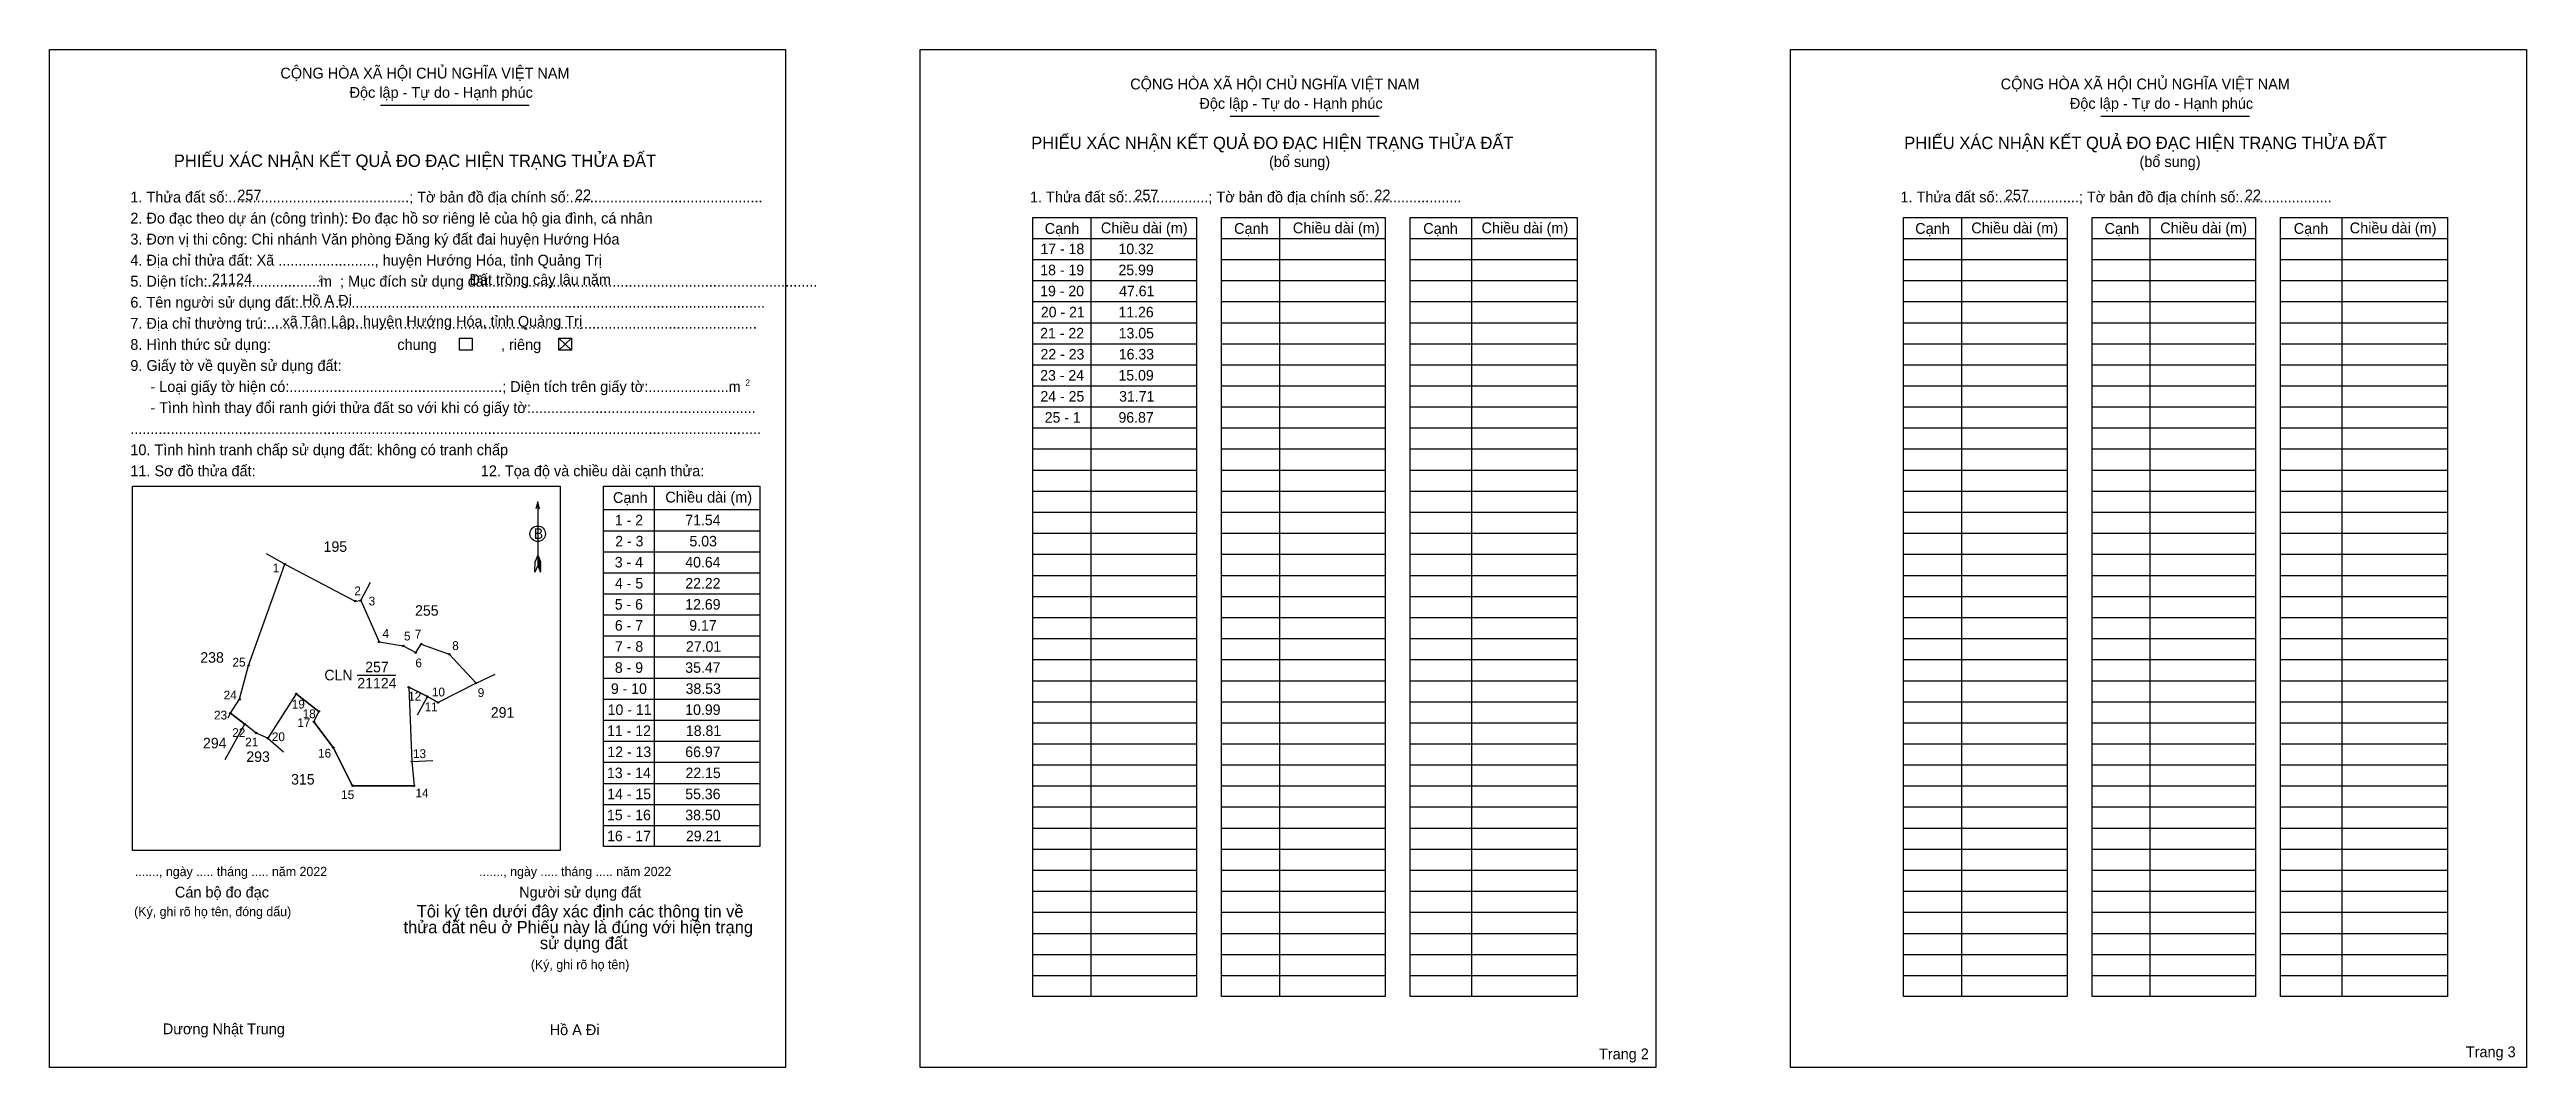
# Model space of a CAD drawing. Extents: x 548398 to 550632, y 1835210 to 1836128.
import ezdxf

# ---------------------------------------------------------------- set-up
doc = ezdxf.new("R2010")
doc.units = 0
for name, color, linetype in [('Level 1', 7, 'Continuous'), ('Level 10', 7, 'Continuous'), ('Level 11', 7, 'Continuous'), ('Level 13', 7, 'Continuous'), ('Level 2', 7, 'Continuous'), ('Level 25', 7, 'Continuous'), ('Level 27', 7, 'Continuous'), ('Level 36', 7, 'Continuous'), ('Level 48', 7, 'Continuous'), ('Level 50', 7, 'Continuous'), ('Level 52', 7, 'Continuous'), ('Level 55', 7, 'Continuous'), ('Level 6', 7, 'Continuous'), ('Level 9', 7, 'Continuous')]:
    doc.layers.add(name, color=color, linetype=linetype)

msp = doc.modelspace()

# ---------------------------------------------------------------- linework, layer by layer
at = {"layer": 'Level 1'}
for p, q in [((548397.7, 1836127.8), (548397.7, 1836127.8)), ((549182.8, 1836127.8), (549182.8, 1836127.8)), ((548696.2, 1836077.6), (548830.4, 1836077.6)), ((549462.6, 1836067.8), (549596.9, 1836067.8)), ((550247.7, 1836067.8), (550382, 1836067.8)), ((549336.9, 1835976.5), (549336.9, 1835273.7)), ((549507, 1835976.5), (549507, 1835273.7)), ((549680.2, 1835976.5), (549680.2, 1835273.7)), ((550122, 1835976.5), (550122, 1835273.7)), ((550292.1, 1835976.5), (550292.1, 1835273.7)), ((550465.3, 1835976.5), (550465.3, 1835273.7)), ((549284.7, 1835957.5), (549432.2, 1835957.5)), ((549454.8, 1835957.5), (549602.3, 1835957.5)), ((549624.8, 1835957.5), (549775.5, 1835957.5)), ((550069.8, 1835957.5), (550217.3, 1835957.5)), ((550239.9, 1835957.5), (550387.4, 1835957.5)), ((550409.9, 1835957.5), (550560.6, 1835957.5)), ((549284.7, 1835938.5), (549432.2, 1835938.5)), ((549454.8, 1835938.5), (549602.3, 1835938.5)), ((549624.8, 1835938.5), (549775.5, 1835938.5)), ((550069.8, 1835938.5), (550217.3, 1835938.5)), ((550239.9, 1835938.5), (550387.4, 1835938.5)), ((550409.9, 1835938.5), (550560.6, 1835938.5)), ((549284.7, 1835919.5), (549432.2, 1835919.5)), ((549454.8, 1835919.5), (549602.3, 1835919.5)), ((549624.8, 1835919.5), (549775.5, 1835919.5)), ((550069.8, 1835919.5), (550217.3, 1835919.5)), ((550239.9, 1835919.5), (550387.4, 1835919.5)), ((550409.9, 1835919.5), (550560.6, 1835919.5)), ((549284.7, 1835900.5), (549432.2, 1835900.5)), ((549454.8, 1835900.5), (549602.3, 1835900.5)), ((549624.8, 1835900.5), (549775.5, 1835900.5)), ((550069.8, 1835900.5), (550217.3, 1835900.5)), ((550239.9, 1835900.5), (550387.4, 1835900.5)), ((550409.9, 1835900.5), (550560.6, 1835900.5)), ((548857, 1835867.5), (548868.4, 1835856.8)), ((548857, 1835856.8), (548868.4, 1835867.5)), ((549284.7, 1835881.5), (549432.2, 1835881.5)), ((549454.8, 1835881.5), (549602.3, 1835881.5)), ((549624.8, 1835881.5), (549775.5, 1835881.5)), ((550069.8, 1835881.5), (550217.3, 1835881.5)), ((550239.9, 1835881.5), (550387.4, 1835881.5)), ((550409.9, 1835881.5), (550560.6, 1835881.5)), ((549284.7, 1835862.5), (549432.2, 1835862.5)), ((549284.7, 1835843.6), (549432.2, 1835843.6)), ((549454.8, 1835862.5), (549602.3, 1835862.5)), ((549454.8, 1835843.6), (549602.3, 1835843.6)), ((549624.8, 1835862.5), (549775.5, 1835862.5)), ((549624.8, 1835843.6), (549775.5, 1835843.6)), ((550069.8, 1835862.5), (550217.3, 1835862.5)), ((550069.8, 1835843.6), (550217.3, 1835843.6)), ((550239.9, 1835862.5), (550387.4, 1835862.5)), ((550239.9, 1835843.6), (550387.4, 1835843.6)), ((550409.9, 1835862.5), (550560.6, 1835862.5)), ((550409.9, 1835843.6), (550560.6, 1835843.6)), ((549284.7, 1835824.6), (549432.2, 1835824.6)), ((549454.8, 1835824.6), (549602.3, 1835824.6)), ((549624.8, 1835824.6), (549775.5, 1835824.6)), ((550069.8, 1835824.6), (550217.3, 1835824.6)), ((550239.9, 1835824.6), (550387.4, 1835824.6)), ((550409.9, 1835824.6), (550560.6, 1835824.6)), ((549284.7, 1835805.6), (549432.2, 1835805.6)), ((549454.8, 1835805.6), (549602.3, 1835805.6)), ((549624.8, 1835805.6), (549775.5, 1835805.6)), ((550069.8, 1835805.6), (550217.3, 1835805.6)), ((550239.9, 1835805.6), (550387.4, 1835805.6)), ((550409.9, 1835805.6), (550560.6, 1835805.6)), ((549284.7, 1835786.6), (549432.2, 1835786.6)), ((549454.8, 1835786.6), (549602.3, 1835786.6)), ((549624.8, 1835786.6), (549775.5, 1835786.6)), ((550069.8, 1835786.6), (550217.3, 1835786.6)), ((550239.9, 1835786.6), (550387.4, 1835786.6)), ((550409.9, 1835786.6), (550560.6, 1835786.6)), ((549284.7, 1835767.6), (549432.2, 1835767.6)), ((549454.8, 1835767.6), (549602.3, 1835767.6)), ((549624.8, 1835767.6), (549775.5, 1835767.6)), ((550069.8, 1835767.6), (550217.3, 1835767.6)), ((550239.9, 1835767.6), (550387.4, 1835767.6)), ((550409.9, 1835767.6), (550560.6, 1835767.6)), ((548472.5, 1835734), (548472.5, 1835734)), ((548942.9, 1835734.1), (548942.9, 1835409)), ((549284.7, 1835748.6), (549432.2, 1835748.6)), ((549454.8, 1835748.6), (549602.3, 1835748.6)), ((549624.8, 1835748.6), (549775.5, 1835748.6)), ((550069.8, 1835748.6), (550217.3, 1835748.6)), ((550239.9, 1835748.6), (550387.4, 1835748.6)), ((550409.9, 1835748.6), (550560.6, 1835748.6)), ((548838, 1835719.8), (548838, 1835662.4)), ((548897.3, 1835712.9), (549038.2, 1835712.9)), ((549284.7, 1835729.6), (549432.2, 1835729.6)), ((549284.7, 1835710.6), (549432.2, 1835710.6)), ((549454.8, 1835729.6), (549602.3, 1835729.6)), ((549454.8, 1835710.6), (549602.3, 1835710.6)), ((549624.8, 1835729.6), (549775.5, 1835729.6)), ((549624.8, 1835710.6), (549775.5, 1835710.6)), ((550069.8, 1835729.6), (550217.3, 1835729.6)), ((550069.8, 1835710.6), (550217.3, 1835710.6)), ((550239.9, 1835729.6), (550387.4, 1835729.6)), ((550239.9, 1835710.6), (550387.4, 1835710.6)), ((550409.9, 1835729.6), (550560.6, 1835729.6)), ((550409.9, 1835710.6), (550560.6, 1835710.6)), ((548897.3, 1835693.9), (549038.2, 1835693.9)), ((549284.7, 1835691.6), (549432.2, 1835691.6)), ((549454.8, 1835691.6), (549602.3, 1835691.6)), ((549624.8, 1835691.6), (549775.5, 1835691.6)), ((550069.8, 1835691.6), (550217.3, 1835691.6)), ((550239.9, 1835691.6), (550387.4, 1835691.6)), ((550409.9, 1835691.6), (550560.6, 1835691.6)), ((548835.4, 1835656.5), (548835.6, 1835666)), ((548838, 1835671.9), (548835.6, 1835666)), ((548838, 1835671.9), (548840.4, 1835666)), ((548838, 1835671.1), (548840.4, 1835665.2)), ((548838, 1835670.2), (548840.4, 1835664.3)), ((548838, 1835669.4), (548840.4, 1835663.5)), ((548838, 1835668.6), (548840.4, 1835662.6)), ((548838, 1835667.7), (548840.4, 1835661.8)), ((548838, 1835666.9), (548840.4, 1835660.9)), ((548838, 1835666.1), (548840.5, 1835660.1)), ((548838, 1835665.3), (548840.5, 1835659.2)), ((548838, 1835664.4), (548840.5, 1835658.4)), ((548838, 1835663.6), (548840.5, 1835657.5)), ((548840.5, 1835656.5), (548840.4, 1835666)), ((548897.3, 1835674.9), (549038.2, 1835674.9)), ((549284.7, 1835672.6), (549432.2, 1835672.6)), ((549454.8, 1835672.6), (549602.3, 1835672.6)), ((549624.8, 1835672.6), (549775.5, 1835672.6)), ((550069.8, 1835672.6), (550217.3, 1835672.6)), ((550239.9, 1835672.6), (550387.4, 1835672.6)), ((550409.9, 1835672.6), (550560.6, 1835672.6)), ((548838, 1835662.4), (548835.4, 1835656.5)), ((548838, 1835662.4), (548840.5, 1835656.5)), ((548897.3, 1835655.9), (549038.2, 1835655.9)), ((549284.7, 1835653.6), (549432.2, 1835653.6)), ((549454.8, 1835653.6), (549602.3, 1835653.6)), ((549624.8, 1835653.6), (549775.5, 1835653.6)), ((550069.8, 1835653.6), (550217.3, 1835653.6)), ((550239.9, 1835653.6), (550387.4, 1835653.6)), ((550409.9, 1835653.6), (550560.6, 1835653.6)), ((548897.3, 1835636.9), (549038.2, 1835636.9)), ((549284.7, 1835634.6), (549432.2, 1835634.6)), ((549454.8, 1835634.6), (549602.3, 1835634.6)), ((549624.8, 1835634.6), (549775.5, 1835634.6)), ((550069.8, 1835634.6), (550217.3, 1835634.6)), ((550239.9, 1835634.6), (550387.4, 1835634.6)), ((550409.9, 1835634.6), (550560.6, 1835634.6)), ((548897.3, 1835617.9), (549038.2, 1835617.9)), ((548897.3, 1835599), (549038.2, 1835599)), ((549284.7, 1835615.6), (549432.2, 1835615.6)), ((549284.7, 1835596.6), (549432.2, 1835596.6)), ((549454.8, 1835615.6), (549602.3, 1835615.6)), ((549454.8, 1835596.6), (549602.3, 1835596.6)), ((549624.8, 1835615.6), (549775.5, 1835615.6)), ((549624.8, 1835596.6), (549775.5, 1835596.6)), ((550069.8, 1835615.6), (550217.3, 1835615.6)), ((550069.8, 1835596.6), (550217.3, 1835596.6)), ((550239.9, 1835615.6), (550387.4, 1835615.6)), ((550239.9, 1835596.6), (550387.4, 1835596.6)), ((550409.9, 1835615.6), (550560.6, 1835615.6)), ((550409.9, 1835596.6), (550560.6, 1835596.6)), ((548897.3, 1835580), (549038.2, 1835580)), ((549284.7, 1835577.6), (549432.2, 1835577.6)), ((549454.8, 1835577.6), (549602.3, 1835577.6)), ((549624.8, 1835577.6), (549775.5, 1835577.6)), ((550069.8, 1835577.6), (550217.3, 1835577.6)), ((550239.9, 1835577.6), (550387.4, 1835577.6)), ((550409.9, 1835577.6), (550560.6, 1835577.6)), ((548897.3, 1835561), (549038.2, 1835561)), ((549284.7, 1835558.6), (549432.2, 1835558.6)), ((549454.8, 1835558.6), (549602.3, 1835558.6)), ((549624.8, 1835558.6), (549775.5, 1835558.6)), ((550069.8, 1835558.6), (550217.3, 1835558.6)), ((550239.9, 1835558.6), (550387.4, 1835558.6)), ((550409.9, 1835558.6), (550560.6, 1835558.6)), ((548897.3, 1835542), (549038.2, 1835542)), ((549284.7, 1835539.6), (549432.2, 1835539.6)), ((549454.8, 1835539.6), (549602.3, 1835539.6)), ((549624.8, 1835539.6), (549775.5, 1835539.6)), ((550069.8, 1835539.6), (550217.3, 1835539.6)), ((550239.9, 1835539.6), (550387.4, 1835539.6)), ((550409.9, 1835539.6), (550560.6, 1835539.6)), ((548897.3, 1835523), (549038.2, 1835523)), ((549284.7, 1835520.6), (549432.2, 1835520.6)), ((549454.8, 1835520.6), (549602.3, 1835520.6)), ((549624.8, 1835520.6), (549775.5, 1835520.6)), ((550069.8, 1835520.6), (550217.3, 1835520.6)), ((550239.9, 1835520.6), (550387.4, 1835520.6)), ((550409.9, 1835520.6), (550560.6, 1835520.6)), ((548897.3, 1835504), (549038.2, 1835504)), ((548897.3, 1835485), (549038.2, 1835485)), ((549284.7, 1835501.6), (549432.2, 1835501.6)), ((549454.8, 1835501.6), (549602.3, 1835501.6)), ((549624.8, 1835501.6), (549775.5, 1835501.6)), ((550069.8, 1835501.6), (550217.3, 1835501.6)), ((550239.9, 1835501.6), (550387.4, 1835501.6)), ((550409.9, 1835501.6), (550560.6, 1835501.6)), ((548897.3, 1835466), (549038.2, 1835466)), ((549284.7, 1835482.6), (549432.2, 1835482.6)), ((549284.7, 1835463.7), (549432.2, 1835463.7)), ((549454.8, 1835482.6), (549602.3, 1835482.6)), ((549454.8, 1835463.7), (549602.3, 1835463.7)), ((549624.8, 1835482.6), (549775.5, 1835482.6)), ((549624.8, 1835463.7), (549775.5, 1835463.7)), ((550069.8, 1835482.6), (550217.3, 1835482.6)), ((550069.8, 1835463.7), (550217.3, 1835463.7)), ((550239.9, 1835482.6), (550387.4, 1835482.6)), ((550239.9, 1835463.7), (550387.4, 1835463.7)), ((550409.9, 1835482.6), (550560.6, 1835482.6)), ((550409.9, 1835463.7), (550560.6, 1835463.7)), ((548897.3, 1835447), (549038.2, 1835447)), ((549284.7, 1835444.7), (549432.2, 1835444.7)), ((549454.8, 1835444.7), (549602.3, 1835444.7)), ((549624.8, 1835444.7), (549775.5, 1835444.7)), ((550069.8, 1835444.7), (550217.3, 1835444.7)), ((550239.9, 1835444.7), (550387.4, 1835444.7)), ((550409.9, 1835444.7), (550560.6, 1835444.7)), ((548897.3, 1835428), (549038.2, 1835428)), ((549284.7, 1835425.7), (549432.2, 1835425.7)), ((549454.8, 1835425.7), (549602.3, 1835425.7)), ((549624.8, 1835425.7), (549775.5, 1835425.7)), ((550069.8, 1835425.7), (550217.3, 1835425.7)), ((550239.9, 1835425.7), (550387.4, 1835425.7)), ((550409.9, 1835425.7), (550560.6, 1835425.7)), ((548858.3, 1835405.4), (548858.3, 1835405.4)), ((549284.7, 1835406.7), (549432.2, 1835406.7)), ((549454.8, 1835406.7), (549602.3, 1835406.7)), ((549624.8, 1835406.7), (549775.5, 1835406.7)), ((550069.8, 1835406.7), (550217.3, 1835406.7)), ((550239.9, 1835406.7), (550387.4, 1835406.7)), ((550409.9, 1835406.7), (550560.6, 1835406.7)), ((549284.7, 1835387.7), (549432.2, 1835387.7)), ((549454.8, 1835387.7), (549602.3, 1835387.7)), ((549624.8, 1835387.7), (549775.5, 1835387.7)), ((550069.8, 1835387.7), (550217.3, 1835387.7)), ((550239.9, 1835387.7), (550387.4, 1835387.7)), ((550409.9, 1835387.7), (550560.6, 1835387.7)), ((549284.7, 1835368.7), (549432.2, 1835368.7)), ((549454.8, 1835368.7), (549602.3, 1835368.7)), ((549624.8, 1835368.7), (549775.5, 1835368.7)), ((550069.8, 1835368.7), (550217.3, 1835368.7)), ((550239.9, 1835368.7), (550387.4, 1835368.7)), ((550409.9, 1835368.7), (550560.6, 1835368.7)), ((549284.7, 1835349.7), (549432.2, 1835349.7)), ((549284.7, 1835330.7), (549432.2, 1835330.7)), ((549454.8, 1835349.7), (549602.3, 1835349.7)), ((549454.8, 1835330.7), (549602.3, 1835330.7)), ((549624.8, 1835349.7), (549775.5, 1835349.7)), ((549624.8, 1835330.7), (549775.5, 1835330.7)), ((550069.8, 1835349.7), (550217.3, 1835349.7)), ((550069.8, 1835330.7), (550217.3, 1835330.7)), ((550239.9, 1835349.7), (550387.4, 1835349.7)), ((550239.9, 1835330.7), (550387.4, 1835330.7)), ((550409.9, 1835349.7), (550560.6, 1835349.7)), ((550409.9, 1835330.7), (550560.6, 1835330.7)), ((549284.7, 1835311.7), (549432.2, 1835311.7)), ((549454.8, 1835311.7), (549602.3, 1835311.7)), ((549624.8, 1835311.7), (549775.5, 1835311.7)), ((550069.8, 1835311.7), (550217.3, 1835311.7)), ((550239.9, 1835311.7), (550387.4, 1835311.7)), ((550409.9, 1835311.7), (550560.6, 1835311.7)), ((549284.7, 1835292.7), (549432.2, 1835292.7)), ((549454.8, 1835292.7), (549602.3, 1835292.7)), ((549624.8, 1835292.7), (549775.5, 1835292.7)), ((550069.8, 1835292.7), (550217.3, 1835292.7)), ((550239.9, 1835292.7), (550387.4, 1835292.7)), ((550409.9, 1835292.7), (550560.6, 1835292.7)), ((549061.5, 1835209.8), (549061.5, 1835209.8)), ((549846.6, 1835209.8), (549846.6, 1835209.8))]:
    msp.add_line(p, q, dxfattribs=at)
for points in [[(549284.7, 1835976.5), (549432.2, 1835976.5), (549432.2, 1835273.7), (549284.7, 1835273.7)], [(549454.8, 1835976.5), (549602.3, 1835976.5), (549602.3, 1835273.7), (549454.8, 1835273.7)], [(549624.8, 1835976.5), (549775.5, 1835976.5), (549775.5, 1835273.7), (549624.8, 1835273.7)], [(550069.8, 1835976.5), (550217.3, 1835976.5), (550217.3, 1835273.7), (550069.8, 1835273.7)], [(550239.9, 1835976.5), (550387.4, 1835976.5), (550387.4, 1835273.7), (550239.9, 1835273.7)], [(550409.9, 1835976.5), (550560.6, 1835976.5), (550560.6, 1835273.7), (550409.9, 1835273.7)], [(548472.5, 1835734), (548858.3, 1835734), (548858.3, 1835405.4), (548472.5, 1835405.4)], [(548897.3, 1835734.1), (549038.2, 1835734.1), (549038.2, 1835409), (548897.3, 1835409)]]:
    msp.add_lwpolyline(points, close=True, dxfattribs=at)
msp.add_lwpolyline([(548839.6, 1835713.7), (548838, 1835719.8), (548836.3, 1835713.7)], dxfattribs=at)
msp.add_circle((548838, 1835691.1), 7.01, dxfattribs=at)
at = {"layer": 'Level 10'}
msp.add_lwpolyline([(548577.3, 1835572.4), (548610, 1835663.6), (548673.4, 1835630.4), (548678.4, 1835630.8), (548694.9, 1835593.6), (548716.8, 1835589.9), (548728, 1835583.9), (548732.9, 1835591.6), (548758.2, 1835582.4), (548782.4, 1835556.4), (548748.1, 1835538.9), (548738.5, 1835544.2), (548721.7, 1835552.7), (548724.5, 1835485.8), (548726.5, 1835463.7), (548671.1, 1835463.9), (548653.6, 1835498.2), (548636.2, 1835521.6), (548640.7, 1835530.9), (548620.2, 1835546.8), (548594.5, 1835506.7), (548584.2, 1835511.4), (548573.8, 1835519.3), (548560.8, 1835529.2), (548569.1, 1835541.8)], close=True, dxfattribs=at)
at = {"layer": 'Level 11'}
for centre in [(548610, 1835663.6), (548673.4, 1835630.4), (548678.4, 1835630.8), (548694.9, 1835593.6), (548716.8, 1835589.9), (548728, 1835583.9), (548732.9, 1835591.6), (548758.2, 1835582.4), (548577.3, 1835572.4), (548577.3, 1835572.4), (548721.7, 1835552.7), (548782.4, 1835556.4), (548560.8, 1835529.2), (548569.1, 1835541.8), (548620.2, 1835546.8), (548640.7, 1835530.9), (548738.5, 1835544.2), (548748.1, 1835538.9), (548573.8, 1835519.3), (548584.2, 1835511.4), (548594.5, 1835506.7), (548636.2, 1835521.6), (548653.6, 1835498.2), (548724.5, 1835485.8), (548671.1, 1835463.9), (548726.5, 1835463.7)]:
    msp.add_circle(centre, 0.633, dxfattribs=at)
at = {"layer": 'Level 2'}
for points in [[(548397.7, 1836127.8), (549061.5, 1836127.8), (549061.5, 1835209.8), (548397.7, 1835209.8)], [(549182.8, 1836127.8), (549846.6, 1836127.8), (549846.6, 1835209.8), (549182.8, 1835209.8)], [(549967.9, 1836127.8), (550631.7, 1836127.8), (550631.7, 1835209.8), (549967.9, 1835209.8)]]:
    msp.add_lwpolyline(points, close=True, dxfattribs=at)
at = {"layer": 'Level 25'}
for p, q in [((548782.4, 1835556.4), (548758.2, 1835582.4)), ((548721.7, 1835552.7), (548738.5, 1835544.2)), ((548620.2, 1835546.8), (548640.7, 1835530.9)), ((548738.5, 1835544.2), (548748.1, 1835538.9)), ((548560.8, 1835529.2), (548573.8, 1835519.3)), ((548636.2, 1835521.6), (548653.6, 1835498.2)), ((548653.6, 1835498.2), (548671.1, 1835463.9)), ((548671.1, 1835463.9), (548726.5, 1835463.7))]:
    msp.add_line(p, q, dxfattribs=at)
at = {"layer": 'Level 27'}
for p, q in [((548610, 1835663.6), (548593.5, 1835672.9)), ((548678.4, 1835630.8), (548687.3, 1835647.5)), ((548782.4, 1835556.4), (548799.7, 1835564.4)), ((548738.5, 1835544.2), (548729.3, 1835527.5)), ((548594.5, 1835506.7), (548608.8, 1835494.3)), ((548724.5, 1835485.8), (548743.5, 1835486.7))]:
    msp.add_line(p, q, dxfattribs=at)
at = {"layer": 'Level 50'}
for points in [[(548767.4, 1835867.5), (548778.8, 1835867.5), (548778.8, 1835856.8), (548767.4, 1835856.8)], [(548857, 1835867.5), (548868.4, 1835867.5), (548868.4, 1835856.8), (548857, 1835856.8)]]:
    msp.add_lwpolyline(points, close=True, dxfattribs=at)
at = {"layer": 'Level 9'}
for p, q in [((548675.3, 1835563.7), (548709.9, 1835563.7)), ((548556.2, 1835487.4), (548573, 1835517.8)), ((548558.9, 1835525.2), (548560.8, 1835529.2)), ((548573, 1835517.8), (548573.8, 1835519.3))]:
    msp.add_line(p, q, dxfattribs=at)

# ---------------------------------------------------------------- texts
at = {"layer": 'Level 1'}
for s, height, p in [('CỘNG HÒA XÃ HỘI CHỦ NGHĨA VIỆT NAM', 9.75, (548605.9, 1836101.7)), ('Độc lập - Tự do - Hạnh phúc', 9.75, (548668.3, 1836084.3)), ('CỘNG HÒA XÃ HỘI CHỦ NGHĨA VIỆT NAM', 9.75, (549372.4, 1836091.9)), ('CỘNG HÒA XÃ HỘI CHỦ NGHĨA VIỆT NAM', 9.75, (550157.5, 1836091.9)), ('Độc lập - Tự do - Hạnh phúc', 9.75, (549434.8, 1836074.4)), ('Độc lập - Tự do - Hạnh phúc', 9.75, (550219.9, 1836074.4)), ('PHIẾU XÁC NHẬN KẾT QUẢ ĐO ĐẠC HIỆN TRẠNG THỬA ĐẤT', 11.144, (549283.1, 1836038.1)), ('PHIẾU XÁC NHẬN KẾT QUẢ ĐO ĐẠC HIỆN TRẠNG THỬA ĐẤT', 11.144, (550070.5, 1836038.1)), ('PHIẾU XÁC NHẬN KẾT QUẢ ĐO ĐẠC HIỆN TRẠNG THỬA ĐẤT', 11.144, (548509.8, 1836022)), ('(bổ sung)', 9.75, (549497.6, 1836021.9)), ('(bổ sung)', 9.75, (550282.7, 1836021.9)), ('1. Thửa đất số:.............................................; Tờ bản đồ địa chính số:................................................', 9.7503, (548470.6, 1835989.9)), ('1. Thửa đất số:....................; Tờ bản đồ địa chính số:.......................', 9.75, (549282, 1835990)), ('1. Thửa đất số:....................; Tờ bản đồ địa chính số:.......................', 9.75, (550067.1, 1835990)), ('2. Đo đạc theo dự án (công trình): Đo đạc hồ sơ riêng lẻ của hộ gia đình, cá nhân', 9.75, (548470.6, 1835970.9)), ('3. Đơn vị thi công: Chi nhánh Văn phòng Đăng ký đất đai huyện Hướng Hóa', 9.75, (548470.6, 1835952)), ('Cạnh', 9.75, (549295.3, 1835961.6)), ('Chiều dài (m)', 9.75, (549345.9, 1835962.1)), ('Cạnh', 9.75, (549466.1, 1835961.6)), ('Chiều dài (m)', 9.75, (549519.1, 1835962.1)), ('Cạnh', 9.75, (549636.7, 1835961.6)), ('Chiều dài (m)', 9.75, (549689.2, 1835962.1)), ('Cạnh', 9.75, (550080.4, 1835961.6)), ('Chiều dài (m)', 9.75, (550131, 1835962.1)), ('Cạnh', 9.75, (550251.2, 1835961.6)), ('Chiều dài (m)', 9.75, (550301.4, 1835962.1)), ('Cạnh', 9.75, (550421.8, 1835961.6)), ('Chiều dài (m)', 9.75, (550472.3, 1835962.1)), ('4. Địa chỉ thửa đất: Xã ........................, huyện Hướng Hóa, tỉnh Quảng Trị', 9.75, (548470.6, 1835933)), ('5. Diện tích:............................m  ; Mục đích sử dụng đất:.................................................................................', 9.7503, (548470.6, 1835914)), ('2', 5.57, (548640.2, 1835918.4)), ('6. Tên người sử dụng đất:....................................................................................................................', 9.7503, (548470.6, 1835895)), ('7. Địa chỉ thường trú:..........................................................................................................................', 9.7503, (548470.6, 1835876)), ('chung                , riêng', 9.75, (548711.4, 1835856.9)), ('9. Giấy tờ về quyền sử dụng đất:', 9.75, (548470.6, 1835838)), ('     - Loại giấy tờ hiện có:.....................................................; Diện tích trên giấy tờ:....................m', 9.7503, (548470.6, 1835819)), ('2', 5.57, (549025.3, 1835824.7)), ('     - Tình hình thay đổi ranh giới thửa đất so với khi có giấy tờ:........................................................', 9.7503, (548470.6, 1835800)), ('.............................................................................................................................................................', 9.7503, (548470.6, 1835781)), ('10. Tình hình tranh chấp sử dụng đất: không có tranh chấp', 9.75, (548470.6, 1835762)), ('11. Sơ đồ thửa đất:', 9.75, (548470.6, 1835743)), ('12. Tọa độ và chiều dài cạnh thửa:', 9.75, (548786.7, 1835743)), ('Cạnh', 9.75, (548905.9, 1835718.9)), ('Chiều dài (m)', 9.75, (548953.1, 1835719.3)), ('B', 9.5, (548834.5, 1835686.5)), ('......., ngày ..... tháng ..... năm 2022', 8.358, (548474.7, 1835382.3)), ('Cán bộ đo đạc', 9.75, (548510.8, 1835363)), ('......., ngày ..... tháng ..... năm 2022', 8.358, (548785.2, 1835382.3)), ('Người sử dụng đất', 9.75, (548821.3, 1835363)), ('(Ký, ghi rõ họ tên, đóng dấu)', 8.358, (548474, 1835346.2)), ('Tôi ký tên dưới đây xác định các thông tin về', 11.08, (548728.9, 1835345.1)), ('thửa đất nêu ở Phiếu này là đúng với hiện trạng', 11.08, (548717, 1835330.8)), ('sử dụng đất', 11.08, (548840, 1835316.5)), ('(Ký, ghi rõ họ tên)', 8.358, (548831.8, 1835298.4)), ('Dương Nhật Trung', 9.75, (548499.9, 1835239.7)), ('Trang 2', 9.75, (549795.2, 1835217.1)), ('Trang 3', 9.75, (550577, 1835219))]:
    msp.add_text(s, height=height, dxfattribs=at).set_placement(p)
at = {"layer": 'Level 13'}
for s, p in [('257', (548682.4, 1835566.2)), ('CLN', (548645.6, 1835558.9)), ('21124', (548675.3, 1835551.6))]:
    msp.add_text(s, height=9.5, dxfattribs=at).set_placement(p)
at = {"layer": 'Level 36'}
for s, p in [('195', (548644.9, 1835674.8)), ('255', (548727.4, 1835617.2)), ('238', (548533.7, 1835574.8)), ('291', (548795.7, 1835525.2)), ('294', (548536.1, 1835497.6)), ('293', (548575.2, 1835485.3)), ('315', (548615.6, 1835464.9))]:
    msp.add_text(s, height=9.5, dxfattribs=at).set_placement(p)
at = {"layer": 'Level 48'}
msp.add_text('8. Hình thức sử dụng:', height=9.751, dxfattribs=at).set_placement((548470.6, 1835857))
at = {"layer": 'Level 52'}
for s, p in [('18 - 19', (549291.3, 1835924.3)), ('17 - 18', (549291.4, 1835943.3)), ('25.99', (549361.8, 1835924.3)), ('10.32', (549361.8, 1835943.3)), ('19 - 20', (549291.2, 1835905.3)), ('47.61', (549362.4, 1835905.3)), ('20 - 21', (549291.8, 1835886.3)), ('11.26', (549361.8, 1835886.3)), ('21 - 22', (549291.2, 1835867.3)), ('13.05', (549362, 1835867.3)), ('22 - 23', (549291.5, 1835848.3)), ('16.33', (549362.1, 1835848.3)), ('23 - 24', (549291.2, 1835829.3)), ('24 - 25', (549291.4, 1835810.3)), ('15.09', (549361.8, 1835829.3)), ('31.71', (549362.4, 1835810.3)), ('25 - 1', (549295.3, 1835791.3)), ('96.87', (549361.8, 1835791.3)), ('1 - 2', (548907.6, 1835698.7)), ('71.54', (548971.1, 1835698.7)), ('2 - 3', (548907.9, 1835679.7)), ('5.03', (548974.9, 1835679.7)), ('3 - 4', (548907.5, 1835660.7)), ('40.64', (548971.1, 1835660.7)), ('4 - 5', (548907.7, 1835641.7)), ('22.22', (548971.1, 1835641.7)), ('5 - 6', (548907.5, 1835622.7)), ('12.69', (548971.1, 1835622.7)), ('6 - 7', (548907.6, 1835603.7)), ('9.17', (548974.7, 1835603.7)), ('8 - 9', (548907.6, 1835565.7)), ('7 - 8', (548907.7, 1835584.7)), ('35.47', (548971.1, 1835565.7)), ('27.01', (548971.7, 1835584.7)), ('9 - 10', (548904, 1835546.7)), ('38.53', (548971.4, 1835546.7)), ('10 - 11', (548901.1, 1835527.7)), ('10.99', (548971.1, 1835527.7)), ('11 - 12', (548900.6, 1835508.7)), ('18.81', (548971.7, 1835508.7)), ('12 - 13', (548900.8, 1835489.7)), ('66.97', (548971.1, 1835489.7)), ('13 - 14', (548900.5, 1835470.7)), ('22.15', (548971.3, 1835470.7)), ('15 - 16', (548900.5, 1835432.7)), ('14 - 15', (548900.7, 1835451.7)), ('55.36', (548971.1, 1835451.7)), ('38.50', (548971.1, 1835432.7)), ('16 - 17', (548900.6, 1835413.8)), ('29.21', (548971.7, 1835413.8))]:
    msp.add_text(s, height=9.5, dxfattribs=at).set_placement(p)
at = {"layer": 'Level 55'}
for s, p in [('1', (548609.9, 1835663.6)), ('2', (548673.3, 1835630.4)), ('3', (548678.3, 1835630.8)), ('4', (548694.8, 1835593.6)), ('5', (548716.7, 1835589.9)), ('6', (548727.9, 1835583.9)), ('7', (548732.7, 1835591.6)), ('8', (548758.1, 1835582.4)), ('25', (548577, 1835572.4)), ('12', (548721.5, 1835552.7)), ('9', (548782.3, 1835556.4)), ('23', (548560.6, 1835529.2)), ('24', (548568.8, 1835541.8)), ('19', (548619.9, 1835546.8)), ('18', (548640.5, 1835530.9)), ('11', (548738.3, 1835544.2)), ('10', (548747.9, 1835538.9)), ('22', (548573.6, 1835519.3)), ('21', (548584, 1835511.4)), ('20', (548594.2, 1835506.7)), ('17', (548636, 1835521.6)), ('16', (548653.4, 1835498.2)), ('13', (548724.3, 1835485.8)), ('15', (548670.9, 1835463.9)), ('14', (548726.3, 1835463.7))]:
    msp.add_text(s, height=0.317, dxfattribs=at).set_placement(p)
at = {"layer": 'Level 6'}
for s, height, p in [('257', 9.75, (548567.1, 1835991.7)), ('22', 9.75, (548871.6, 1835991.9)), ('257', 9.75, (549376.1, 1835991.7)), ('22', 9.75, (549592.6, 1835991.8)), ('257', 9.75, (550161.2, 1835991.7)), ('22', 9.75, (550377.7, 1835991.8)), ('21124', 9.75, (548544.2, 1835915.9)), ('Đất trồng cây lâu năm', 9.751, (548776.5, 1835915.5)), (', xã Tân Lập, huyện Hướng Hóa, tỉnh Quảng Trị', 9.751, (548600.6, 1835877.8)), ('Hồ A Đi', 9.75, (548625.5, 1835896.8)), ('Hồ A Đi', 9.75, (548848.8, 1835238.9))]:
    msp.add_text(s, height=height, dxfattribs=at).set_placement(p)
at = {"layer": 'Level 9'}
for s, p in [('1', (548598.9, 1835656.3)), ('2', (548672.6, 1835635.7)), ('3', (548685.5, 1835626.5)), ('4', (548698, 1835597.2)), ('5', (548717.4, 1835594.9)), ('7', (548727.1, 1835596.6)), ('25', (548562.7, 1835571.3)), ('6', (548727.7, 1835570.7)), ('8', (548760.9, 1835586.3)), ('10', (548742.6, 1835544.4)), ('9', (548783.9, 1835543.9)), ('23', (548546.1, 1835523.6)), ('24', (548554.7, 1835541.7)), ('19', (548616.2, 1835533.5)), ('18', (548626, 1835524.8)), ('12', (548721.2, 1835540.7)), ('11', (548736, 1835531.1)), ('22', (548562.5, 1835507.8)), ('21', (548574.2, 1835499.3)), ('20', (548598.2, 1835504.1)), ('17', (548621.2, 1835516.8)), ('16', (548639.9, 1835489.2)), ('13', (548725.5, 1835488.8)), ('15', (548660.7, 1835451.8)), ('14', (548727.8, 1835453.3))]:
    msp.add_text(s, height=7.91, dxfattribs=at).set_placement(p)

doc.saveas('drawing.dxf')
